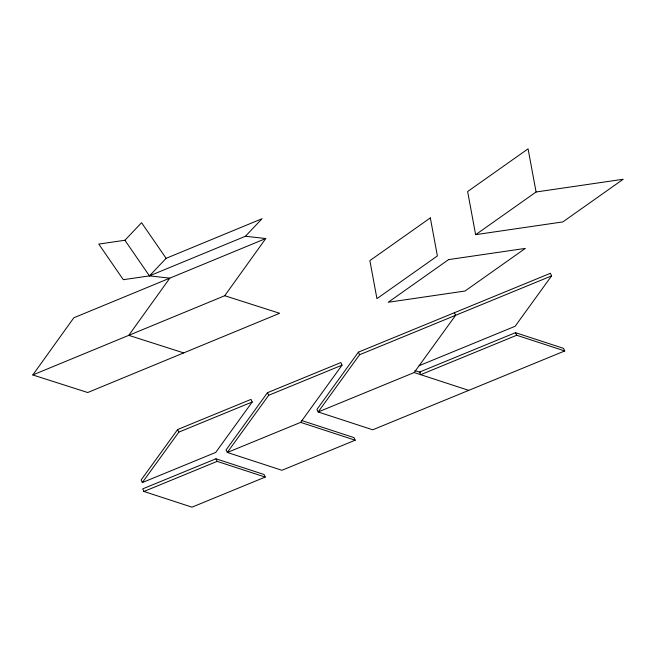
<?xml version="1.0" encoding="UTF-8"?>
<svg xmlns="http://www.w3.org/2000/svg" width="656" height="656" viewBox="0 0 656 656"><rect width="100%" height="100%" fill="white"/><g stroke="black" fill="none" stroke-linecap="round" stroke-linejoin="round"><path stroke-width="0.98" d="M32.8 374.961L73.841 317.775L265.77 238.538L224.729 295.725L32.8 374.961L87.724 392.526L279.645 313.289L224.729 295.725M177.645 429.524L141.138 479.971L142.336 482.554L215.709 452.427L252.224 401.98L251.018 399.389L177.645 429.524L178.85 432.107L142.336 482.554M342.055 365.146L268.689 395.281L227.255 452.517L300.628 422.382L342.055 365.146L340.858 362.555L267.484 392.69L226.058 449.926L227.37 452.468L281.932 470.286L355.191 440.201L353.994 437.609L301.342 420.422M419.118 365.712L515.116 326.286L551.589 275.889L550.392 273.298L358.397 352.149L316.963 409.393L318.168 411.976L372.731 429.795L564.734 350.944L563.529 348.352L515.485 332.674L419.487 372.091L420.693 374.683L516.69 335.257L564.734 350.944M551.589 275.889L359.595 354.74L318.168 411.976L414.166 372.551L455.592 315.315L454.395 312.723M124.902 240.26L141.565 222.704L166.124 258.325L262.08 218.702L245.418 236.267L149.461 275.881L123.32 279.702L98.769 244.081L124.902 240.26L149.461 275.881L169.806 278.16L128.765 335.339L183.68 352.903M149.461 275.881L166.124 258.325M536.083 191.995L475.633 234.709L467.621 191.552L528.072 148.838L536.083 191.995L623.2 179.26L562.84 221.908L475.723 234.643M178.85 432.107L252.224 401.98M215.955 458.79L142.696 488.876L143.894 491.467L191.987 507.162L265.245 477.076L264.048 474.485L215.955 458.79L217.152 461.373L265.245 477.076M143.894 491.467L217.152 461.373M245.418 236.267L265.77 238.538M414.879 370.591L420.619 372.469M414.166 372.551L468.737 390.369M300.628 422.382L355.191 440.201M515.485 332.674L516.69 335.257M358.397 352.149L359.595 354.74M267.484 392.69L268.689 395.281M430.328 217.899L369.877 260.612L376.938 298.644L437.388 255.93L430.328 217.899M448.589 259.604L388.229 302.26L464.997 291.034L525.366 248.386L448.589 259.604"/></g></svg>
